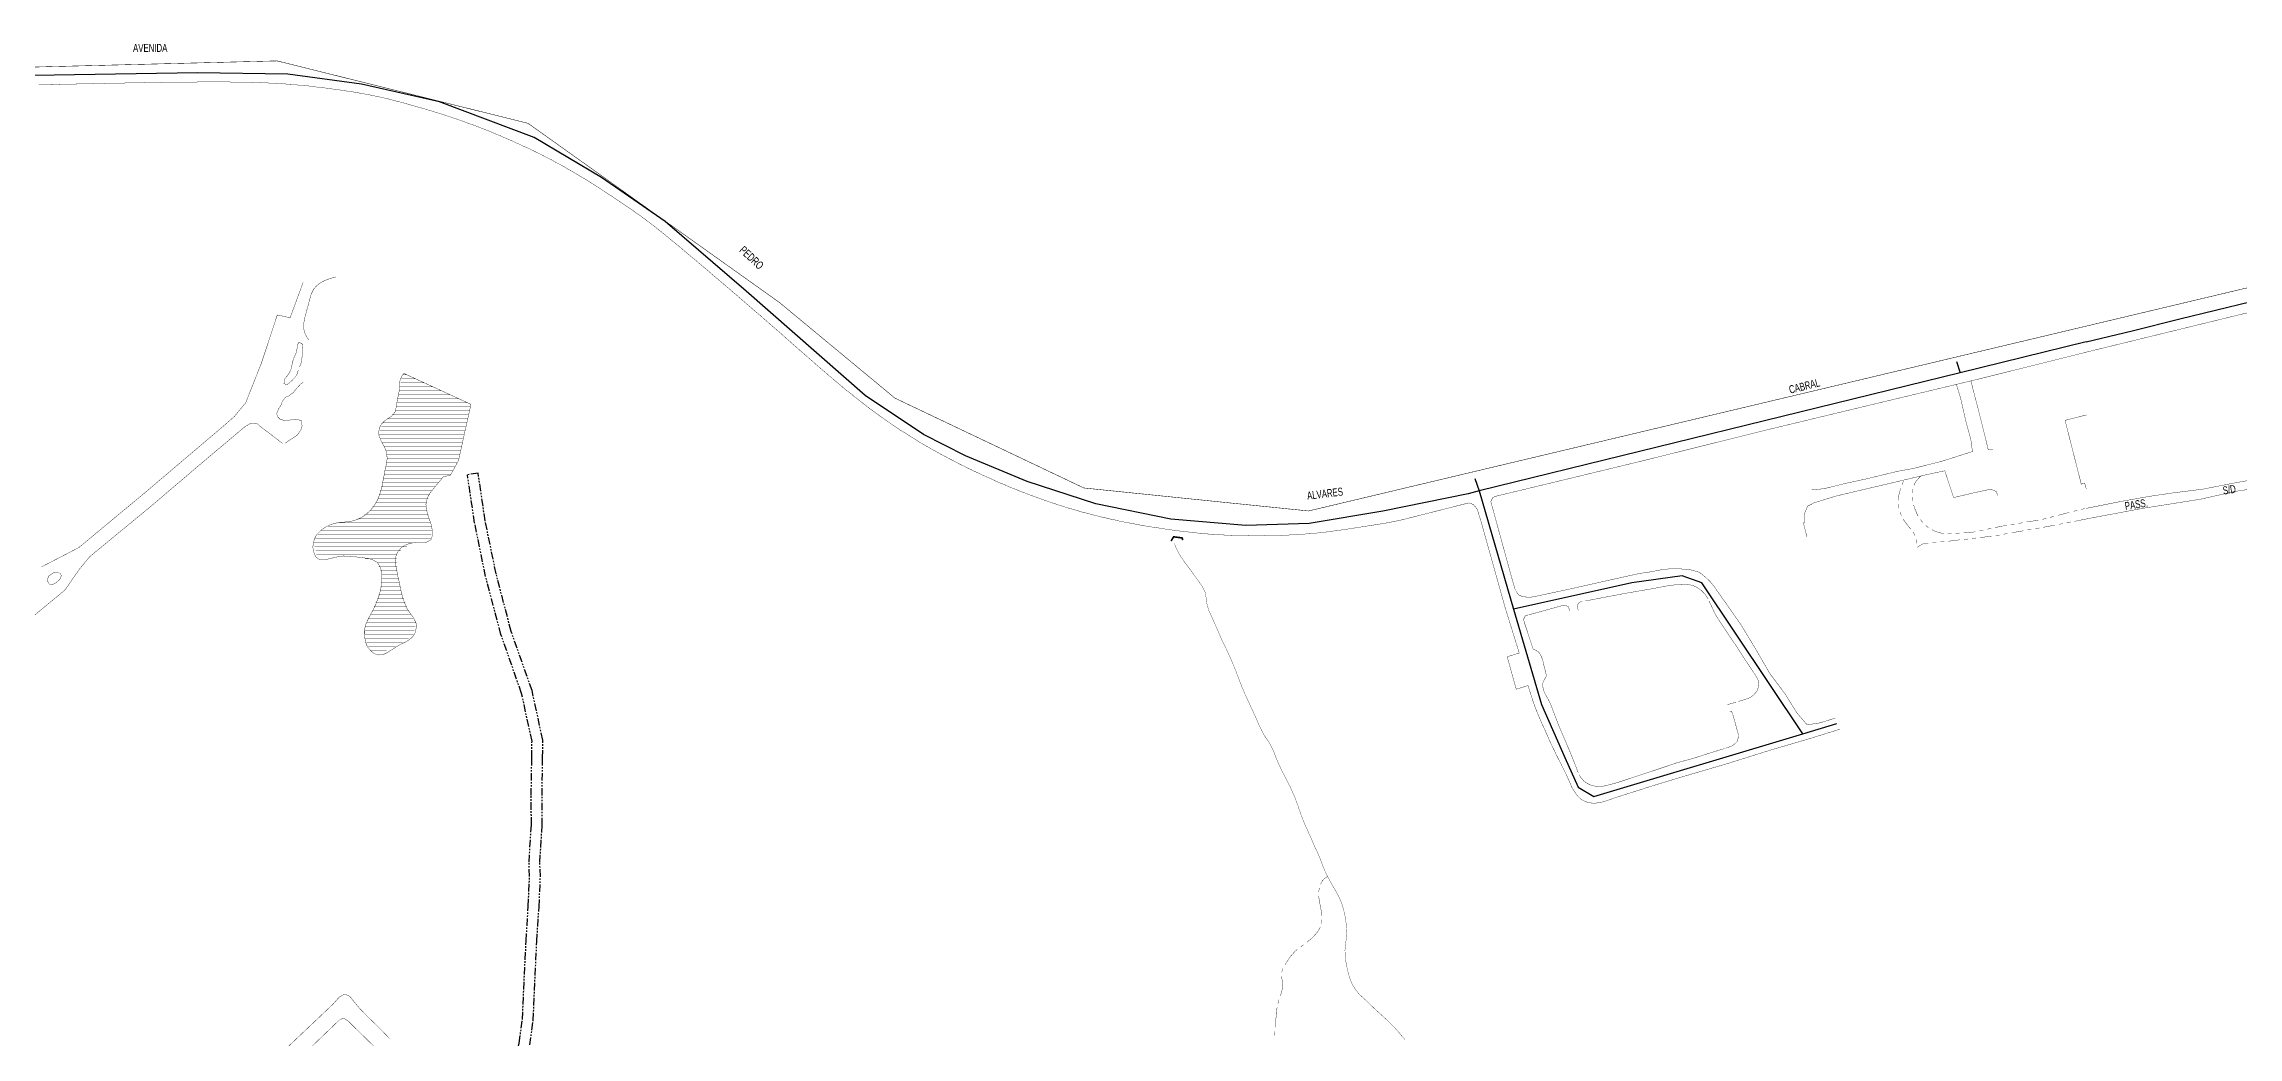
# Model space of a CAD drawing. Extents: x 203640 to 206998, y 4842129 to 4844379.
# Drawn here: x 204775 to 205872, y 4843883 to 4844379 of the extents above; entities that cross this region are included whole.
import ezdxf

# ---------------------------------------------------------------- set-up
doc = ezdxf.new("R2010")
doc.units = 0
doc.header["$LTSCALE"] = 1.5
doc.header["$MEASUREMENT"] = 0
doc.linetypes.add('PHANTOMX2', pattern=[5, 2.5, -0.5, 0.5, -0.5, 0.5, -0.5])
doc.linetypes.add('TRACO_25', pattern=[8, 3, -1, 1, -1, 1, -1])
for name, color, linetype in [('HD-CURSO-INTER', 170, 'CONTINUOUS'), ('HD-CURSO-PERENE', 170, 'CONTINUOUS'), ('HD-HACH-HIDROG', 160, 'CONTINUOUS'), ('HD-LAGOS-PERENE', 170, 'CONTINUOUS'), ('LM-LIM-SETOR-FISCAL', 7, 'CONTINUOUS'), ('SV-EIXO-RUA-PAV', 20, 'CONTINUOUS'), ('SV-PONTE-BUEIRO', 249, 'CONTINUOUS'), ('SV-RUA-NAO-PAV-S-GUIA-C-GUIA', 7, 'PHANTOMX2'), ('SV-RUA-PAVIM-S-GUIA-C-GUIA', 7, 'CONTINUOUS'), ('SV-TXT-RUA-N-PAV-S-GUIA-C-GUIA', 7, 'CONTINUOUS'), ('SV-TXT-RUA-PAV-S-GUIA-C-GUIA', 7, 'CONTINUOUS')]:
    doc.layers.add(name, color=color, linetype=linetype)
doc.styles.add('ARIAL', font='ARIAL.TTF')
doc.linetypes.add('Limite', pattern='A,20,-3,[130,ltypeshp.shx,S=6.35,R=0,X=0,Y=0],-3,20', length=46)

# ---------------------------------------------------------------- blocks, each defined once
blk = doc.blocks.new('*X4')
at = {"layer": 'HD-HACH-HIDROG', "const_width": 0.13}
for points in [[(204952.502401, 4844203.69225), (204978.390016, 4844203.692509)], [(204952.869631, 4844205.692287), (204974.06314, 4844205.692499)], [(204953.226808, 4844207.692323), (204969.736264, 4844207.692488)], [(204953.581169, 4844209.69236), (204965.409388, 4844209.692478)], [(204953.93553, 4844211.692396), (204961.082512, 4844211.692468)], [(204954.696774, 4844213.692437), (204956.755636, 4844213.692457)], [(204949.283743, 4844193.692053), (204987.620123, 4844193.692436)], [(204950.913039, 4844195.692102), (204988.066447, 4844195.692474)], [(204951.342872, 4844197.692139), (204988.512771, 4844197.692511)], [(204951.767941, 4844199.692177), (204987.043769, 4844199.692529)], [(204952.135171, 4844201.692213), (204982.716893, 4844201.692519)], [(204942.88032, 4844183.691824), (204985.395529, 4844183.692249)], [(204943.412562, 4844185.691862), (204985.834826, 4844185.692286)], [(204943.605461, 4844181.691798), (204984.964034, 4844181.692212)], [(204943.944803, 4844187.6919), (204986.28115, 4844187.692324)], [(204944.698777, 4844189.691941), (204986.727474, 4844189.692361)], [(204946.99126, 4844191.691997), (204987.173798, 4844191.692399)], [(204944.554078, 4844179.691774), (204984.532539, 4844179.692174)], [(204945.502694, 4844177.691751), (204984.101044, 4844177.692137)], [(204946.178046, 4844175.691725), (204983.669549, 4844175.6921)], [(204946.511384, 4844173.691695), (204983.238054, 4844173.692062)], [(204946.844722, 4844171.691665), (204982.806559, 4844171.692025)], [(204944.270131, 4844159.691442), (204972.564037, 4844159.691725)], [(204944.762246, 4844161.69148), (204974.213824, 4844161.691774)], [(204945.25436, 4844163.691517), (204978.700067, 4844163.691852)], [(204945.746475, 4844165.691555), (204979.790255, 4844165.691896)], [(204946.159842, 4844167.691592), (204980.880443, 4844167.69194)], [(204946.507675, 4844169.691629), (204981.97063, 4844169.691984)], [(204940.954771, 4844149.691243), (204966.856248, 4844149.691502)], [(204942.301673, 4844151.69129), (204967.487213, 4844151.691542)], [(204942.793787, 4844153.691328), (204968.118177, 4844153.691581)], [(204943.285902, 4844155.691366), (204969.264463, 4844155.691626)], [(204943.778016, 4844157.691404), (204970.91425, 4844157.691675)], [(204917.324233, 4844137.690809), (204969.103151, 4844137.691327)], [(204922.620378, 4844139.690895), (204968.55913, 4844139.691354)], [(204932.092082, 4844141.691023), (204968.015108, 4844141.691382)], [(204935.533058, 4844143.69109), (204967.471087, 4844143.69141)], [(204937.969536, 4844145.691148), (204966.927065, 4844145.691437)], [(204939.462153, 4844147.691196), (204966.383043, 4844147.691465)], [(204910.231373, 4844129.690606), (204960.04542, 4844129.691104)], [(204910.668655, 4844127.690578), (204956.764213, 4844127.691039)], [(204911.080523, 4844131.690648), (204968.832564, 4844131.691225)], [(204912.369285, 4844133.690694), (204969.06376, 4844133.691261)], [(204913.658047, 4844135.690739), (204969.294957, 4844135.691296)], [(204911.105937, 4844125.690549), (204953.756543, 4844125.690975)], [(204911.54322, 4844123.69052), (204951.758794, 4844123.690922)], [(204935.911084, 4844121.690731), (204951.815825, 4844121.69089)], [(204942.058227, 4844119.690759), (204951.872857, 4844119.690858)], [(204942.740729, 4844117.690733), (204951.929888, 4844117.690825)], [(204943.423231, 4844115.690707), (204951.986919, 4844115.690793)], [(204943.510056, 4844105.690543), (204953.836659, 4844105.690646)], [(204943.715667, 4844107.690578), (204953.411023, 4844107.690675)], [(204943.921278, 4844109.690613), (204952.985388, 4844109.690704)], [(204944.105732, 4844113.690681), (204952.134117, 4844113.690761)], [(204944.126889, 4844111.690648), (204952.559753, 4844111.690732)], [(204938.622984, 4844093.690296), (204958.803819, 4844093.690498)], [(204939.502782, 4844095.690338), (204957.597068, 4844095.690519)], [(204940.30427, 4844097.690379), (204956.760784, 4844097.690544)], [(204941.105757, 4844099.69042), (204956.019875, 4844099.690569)], [(204941.907244, 4844101.690461), (204955.278966, 4844101.690595)], [(204942.708731, 4844103.690502), (204954.538057, 4844103.69062)], [(204935.863896, 4844083.690104), (204960.174085, 4844083.690347)], [(204935.899294, 4844085.690137), (204960.553677, 4844085.690383)], [(204935.934693, 4844087.69017), (204960.93327, 4844087.69042)], [(204936.740246, 4844089.690211), (204961.217321, 4844089.690456)], [(204937.681615, 4844091.690254), (204960.01057, 4844091.690477)], [(204935.828497, 4844081.69007), (204957.647557, 4844081.690288)], [(204936.571342, 4844079.690045), (204954.600401, 4844079.690225)], [(204937.559989, 4844077.690022), (204951.163354, 4844077.690158)], [(204938.81357, 4844075.690001), (204946.586677, 4844075.690079)]]:
    blk.add_lwpolyline(points, dxfattribs=at)

msp = doc.modelspace()

# ---------------------------------------------------------------- linework, layer by layer
at = {"layer": 'HD-CURSO-INTER', "const_width": 0.18}
for points in [[(205415, 4843961.5), (205415.3, 4843961.8)], [(205415.3, 4843961.8), (205416.6, 4843962.7)], [(205416.6, 4843962.7), (205416.7, 4843962.8)], [(205416.7, 4843962.8), (205416.9, 4843963)], [(205412.5, 4843955.4), (205412.8, 4843957.1)], [(205412.5, 4843955.1), (205412.5, 4843955.4)], [(205412.6, 4843952.4), (205412.5, 4843953.1)], [(205412.6, 4843952.1), (205412.6, 4843952.4)], [(205412.8, 4843950.8), (205412.6, 4843952.1)], [(205412.9, 4843950.1), (205412.8, 4843950.8)], [(205413.4, 4843959), (205413.9, 4843959.8)], [(205413.9, 4843959.8), (205414.3, 4843960.7)], [(205414.3, 4843960.7), (205415, 4843961.5)], [(205413.1, 4843949.4), (205412.9, 4843950.1)], [(205413.1, 4843949.1), (205413.1, 4843949.4)], [(205413.6, 4843946.4), (205413.1, 4843949.1)], [(205413.7, 4843946.2), (205413.6, 4843946.4)], [(205414, 4843944.5), (205413.7, 4843946.2)], [(205413.8, 4843939.3), (205414.1, 4843941.2)], [(205414, 4843944.2), (205414, 4843944.5)], [(205414.1, 4843943.2), (205414, 4843944.2)], [(205403.9, 4843928), (205405, 4843928.8)], [(205406.6, 4843930), (205408.9, 4843931.9)], [(205406.6, 4843930), (205406.6, 4843930)], [(205408.9, 4843931.9), (205409.6, 4843932.6)], [(205408.9, 4843931.9), (205408.9, 4843931.9)], [(205409.6, 4843932.6), (205410, 4843933)], [(205410, 4843933), (205411, 4843934.1)], [(205411, 4843934.1), (205411.1, 4843934.3)], [(205411.1, 4843934.3), (205411.6, 4843934.8)], [(205411.6, 4843934.8), (205412.1, 4843935.5)], [(205412.1, 4843935.5), (205412.7, 4843936.5)], [(205412.7, 4843936.5), (205412.9, 4843936.7)], [(205412.9, 4843936.7), (205413.2, 4843937.4)], [(205395.6, 4843918.7), (205396.1, 4843919.5)], [(205395.6, 4843918.6), (205395.6, 4843918.7)], [(205396.1, 4843919.5), (205396.5, 4843920)], [(205396.5, 4843920), (205397.2, 4843921.1)], [(205397.2, 4843921.1), (205397.6, 4843921.7)], [(205397.6, 4843921.7), (205398.4, 4843922.8)], [(205398.4, 4843922.9), (205400.3, 4843925.1)], [(205398.4, 4843922.8), (205398.4, 4843922.9)], [(205400.3, 4843925.2), (205401, 4843925.8)], [(205400.3, 4843925.1), (205400.3, 4843925.2)], [(205401, 4843925.8), (205401.5, 4843926.2)], [(205401.5, 4843926.2), (205401.8, 4843926.4)], [(205403.4, 4843927.6), (205403.9, 4843928)], [(205393.9, 4843912.7), (205393.9, 4843913)], [(205394, 4843912), (205393.9, 4843912.7)], [(205394, 4843915), (205394.6, 4843916.9)], [(205394.2, 4843911.2), (205394, 4843912)], [(205394, 4843905.2), (205394.5, 4843908)], [(205394.2, 4843911), (205394.2, 4843911.2)], [(205394.4, 4843909.7), (205394.2, 4843911)], [(205394.4, 4843909), (205394.4, 4843909.7)], [(205394.5, 4843908.1), (205394.4, 4843909)], [(205394.5, 4843908), (205394.5, 4843908.1)], [(205391.3, 4843894.7), (205391.5, 4843896.4)], [(205391.6, 4843896.8), (205391.7, 4843897.4)], [(205391.5, 4843896.4), (205391.6, 4843896.8)], [(205392.1, 4843899.4), (205392.2, 4843899.8)], [(205392.2, 4843899.8), (205392.4, 4843900.3)], [(205392.4, 4843900.3), (205392.6, 4843901.2)], [(205392.6, 4843901.2), (205392.6, 4843901.3)], [(205393.3, 4843903.2), (205393.5, 4843903.7)], [(205393.5, 4843903.7), (205393.9, 4843905.1)], [(205393.9, 4843905.1), (205394, 4843905.2)], [(205390.4, 4843884.5), (205390.6, 4843885.4)], [(205390.6, 4843885.4), (205390.6, 4843885.5)], [(205390.9, 4843887.5), (205391, 4843888.4)], [(205391, 4843889.5), (205391.1, 4843890.2)], [(205391, 4843888.4), (205391, 4843889.5)], [(205391.1, 4843891.7), (205391.3, 4843894.4)], [(205391.1, 4843891.4), (205391.1, 4843891.7)], [(205391.1, 4843890.2), (205391.1, 4843891.4)], [(205391.3, 4843894.4), (205391.3, 4843894.7)], [(205390.2, 4843883.5), (205390.4, 4843884.5)]]:
    msp.add_lwpolyline(points, dxfattribs=at)
at = {"layer": 'HD-CURSO-PERENE', "const_width": 0.15}
msp.add_lwpolyline([(205455.5, 4843881.5), (205453.5, 4843883.7), (205452.6, 4843884.9), (205451.6, 4843886), (205450.6, 4843887.1), (205448.5, 4843889.3), (205447.4, 4843890.3), (205446.3, 4843891.4), (205445, 4843892.6), (205443.9, 4843893.6), (205442.8, 4843894.6), (205440.6, 4843896.6), (205438.4, 4843898.7), (205436.3, 4843900.8), (205434.6, 4843902.3), (205433.5, 4843903.3), (205432.4, 4843904.4), (205431, 4843906.2), (205429.4, 4843908.7), (205428.8, 4843910.1), (205428.2, 4843911.5), (205427.7, 4843913.1), (205426.9, 4843916), (205426.6, 4843917.5), (205426.1, 4843920.1), (205425.9, 4843921.6), (205425.7, 4843923.1), (205425.6, 4843926), (205425.9, 4843929), (205426.1, 4843930.5), (205426.3, 4843932), (205426.5, 4843934.8), (205426.5, 4843936.3), (205426.4, 4843937.8), (205426.2, 4843939.3), (205425.9, 4843941.5), (205425.7, 4843942.9), (205425, 4843945.9), (205424.5, 4843947.7), (205424.1, 4843949.1), (205423.5, 4843950.5), (205422.9, 4843952.1), (205421.5, 4843954.7), (205420.8, 4843956), (205420, 4843957.3), (205418.6, 4843959.8), (205417.1, 4843962.5), (205416.2, 4843964.3), (205415.3, 4843966.3), (205414.2, 4843969.1), (205413.7, 4843970.5), (205412.7, 4843972.9), (205412.1, 4843974.3), (205411.5, 4843975.7), (205410.8, 4843977), (205410, 4843979), (205408.8, 4843981.7), (205408.2, 4843983.1), (205407.4, 4843984.8), (205406.8, 4843986.2), (205406.2, 4843987.5), (205405.1, 4843990), (205404, 4843992.8), (205403.5, 4843994.2), (205403, 4843995.6), (205402.3, 4843997.6), (205401.8, 4843999), (205400.8, 4844001.8), (205400.2, 4844003.3), (205399.6, 4844004.6), (205399, 4844006), (205398.4, 4844007.4), (205397.7, 4844008.7), (205396.5, 4844011.1), (205395.8, 4844012.4), (205395.1, 4844013.8), (205394.4, 4844015.1), (205393.1, 4844017.8), (205391.9, 4844020.5), (205391.3, 4844021.9), (205390.7, 4844023.4), (205390.2, 4844024.8), (205389.6, 4844026.2), (205388.3, 4844028.8), (205386.7, 4844031.4), (205385.8, 4844032.6), (205385, 4844033.9), (205383.9, 4844036), (205382.6, 4844038.7), (205382, 4844040.1), (205381.1, 4844042.2), (205380.5, 4844043.6), (205379.2, 4844046.3), (205378, 4844048.9), (205376.8, 4844051.6), (205376.1, 4844053), (205375.3, 4844054.9), (205374.7, 4844056.3), (205374.1, 4844057.6), (205373.6, 4844059), (205372.6, 4844061.5), (205371.5, 4844064.4), (205371, 4844065.8), (205370, 4844068.2), (205369.5, 4844069.5), (205368.9, 4844070.9), (205368.3, 4844072.3), (205367.1, 4844074.8), (205365.8, 4844077.6), (205365.2, 4844078.9), (205364.5, 4844080.3), (205363.8, 4844081.7), (205363.2, 4844083.1), (205362.6, 4844084.5), (205361.6, 4844086.8), (205360.4, 4844089.6), (205359.2, 4844092.3), (205358.3, 4844094.2), (205357.7, 4844095.5), (205356.8, 4844098.4), (205356.5, 4844099.9), (205356.3, 4844101.4), (205356.1, 4844102.9), (205355.7, 4844105), (205354.4, 4844107.7), (205353.5, 4844108.9), (205352.7, 4844110.2), (205351.5, 4844111.8), (205350.6, 4844113), (205348.9, 4844115.4), (205347.7, 4844117), (205345.9, 4844119.4), (205345.1, 4844120.6), (205343.8, 4844122.4), (205343, 4844123.7), (205342.3, 4844125), (205341.4, 4844126.7), (205340.3, 4844129.5)], dxfattribs=at)
at = {"layer": 'HD-LAGOS-PERENE', "const_width": 0.18}
for points in [[(204954.1, 4844212.8), (204955.2, 4844214.4)], [(204955.2, 4844214.4), (204988.8, 4844198.9)], [(204968.4, 4844154.7), (204967.6, 4844153.4), (204967, 4844152), (204966.5, 4844150.5), (204966.3, 4844149), (204966.5, 4844146.5), (204967.2, 4844143.7), (204968.2, 4844140.9), (204968.7, 4844139.5), (204969.1, 4844138), (204969.6, 4844134.9), (204969.5, 4844133.3), (204968.8, 4844131.2), (204966.6, 4844130), (204965.1, 4844129.8), (204963.4, 4844129.8), (204961.7, 4844129.8), (204959.9, 4844129.7), (204958, 4844129.3), (204956.4, 4844128.7), (204955, 4844128), (204953.8, 4844127.1), (204952, 4844124.8), (204951.3, 4844123), (204951.1, 4844120.1), (204951.2, 4844118.5), (204951.5, 4844117), (204951.8, 4844115.4), (204952.3, 4844112.7), (204952.7, 4844111.2), (204953.3, 4844108.3), (204953.9, 4844105.4), (204954.6, 4844102.5), (204955.1, 4844101.1), (204955.6, 4844099.7), (204956.2, 4844098.3), (204956.8, 4844096.9), (204958.2, 4844094.8), (204959.1, 4844093.6), (204960, 4844092.4), (204961.3, 4844089.7), (204961.5, 4844088.1), (204961.3, 4844086.5), (204961, 4844085), (204960.3, 4844083.6), (204959.2, 4844082.2), (204956.8, 4844080.5), (204955.5, 4844079.8), (204954, 4844079.1), (204952.6, 4844078.4), (204950.9, 4844077.3), (204949.5, 4844076.4), (204948.1, 4844075.5), (204946.8, 4844074.7), (204945.4, 4844074), (204942.7, 4844073.6), (204940.6, 4844074.2), (204939.4, 4844075.1), (204937.5, 4844077.1), (204936.7, 4844078.4), (204936.2, 4844079.9), (204935.6, 4844082.7), (204935.5, 4844084.2), (204935.5, 4844085.7), (204935.8, 4844087.2), (204936.4, 4844089.4), (204937.7, 4844092.1), (204938.4, 4844093.4), (204939.1, 4844094.8), (204939.9, 4844096.2), (204940.5, 4844097.5), (204941.2, 4844098.9), (204941.7, 4844100.3), (204942.3, 4844101.7), (204943.2, 4844104.5), (204943.8, 4844107.1), (204944.2, 4844110.1), (204944.3, 4844111.6), (204944.3, 4844113.1), (204944.1, 4844114.8), (204943.8, 4844116.4), (204943.3, 4844117.8), (204942, 4844119.9), (204939.5, 4844121.3), (204938, 4844121.7), (204936.5, 4844122), (204934.9, 4844122.2), (204932.4, 4844122.5), (204930.9, 4844122.7), (204928, 4844123), (204925.1, 4844123.1), (204923.5, 4844123), (204920.9, 4844122.4), (204919.2, 4844122), (204917.5, 4844121.6), (204916, 4844121.3), (204913.1, 4844121.3), (204911.1, 4844122.8), (204910, 4844125.7), (204909.8, 4844127.3), (204909.9, 4844129), (204910.6, 4844131.7), (204911.3, 4844133.1), (204912.2, 4844134.3), (204913.8, 4844135.9), (204915, 4844136.8), (204916.2, 4844137.6), (204917.6, 4844138.3), (204919, 4844138.9), (204920.4, 4844139.3), (204922.1, 4844139.7), (204923.6, 4844139.9), (204925.1, 4844140), (204926.6, 4844140.2), (204929.6, 4844140.6), (204932.2, 4844141.4), (204933.6, 4844142.1), (204934.9, 4844142.9), (204936.1, 4844143.7), (204938.3, 4844145.7), (204939.3, 4844146.8), (204940.2, 4844148), (204941.1, 4844149.3), (204942.2, 4844151.4), (204943.3, 4844154.2), (204944.1, 4844157), (204944.5, 4844158.5), (204944.7, 4844160), (204945, 4844161.5), (204945.3, 4844163), (204945.5, 4844164.5), (204945.8, 4844166), (204946.3, 4844168.1), (204946.6, 4844169.5), (204946.9, 4844171.7), (204946.8, 4844173.2), (204946.6, 4844174.7), (204946.2, 4844176.1), (204945.4, 4844177.9), (204944.6, 4844179.3), (204943.9, 4844180.6), (204942.8, 4844183.4), (204942.7, 4844184.9), (204942.9, 4844186.4), (204943.4, 4844187.9), (204944.2, 4844189.2), (204945.5, 4844190.5), (204946.8, 4844191.5), (204948.1, 4844192.3), (204949.3, 4844193.2), (204950.8, 4844195), (204951.5, 4844197.8), (204951.7, 4844199.4), (204952, 4844201), (204952.6, 4844204), (204953, 4844206.1), (204953, 4844207.7), (204953.1, 4844209.2), (204953.3, 4844210.7), (204954.1, 4844212.8)], [(204988.8, 4844198.9), (204985.6, 4844184.6)], [(204985.6, 4844184.6), (204982.6, 4844170.9)], [(204982.6, 4844170.9), (204978.6, 4844163.6)], [(204974.9, 4844162.6), (204968.4, 4844154.7)], [(204978.6, 4844163.6), (204974.9, 4844162.6)]]:
    msp.add_lwpolyline(points, dxfattribs=at)
at = {"layer": 'LM-LIM-SETOR-FISCAL', "linetype": 'Limite', "ltscale": 0.1}
msp.add_lwpolyline([(203881.1, 4844345, 0.25, 0.25, 0), (204891.9, 4844370.6, 0.25, 0.25, 0), (205017.3, 4844339.4, 0.25, 0.25, 0), (205143, 4844249.8, 0.25, 0.25, 0), (205200.7, 4844202, 0.25, 0.25, 0), (205295.1, 4844157.1, 0.25, 0.25, 0), (205407.4, 4844145.6, 0.25, 0.25, 0), (206102.2, 4844310.8, 0.25, 0.25, 0)], format="xyseb", dxfattribs=at)
at = {"layer": 'SV-EIXO-RUA-PAV'}
for points in [[(205796.1, 4844230.2), (205733.1, 4844214.6), (205492.6, 4844155.6), (205487.2, 4844154.2), (205444.6, 4844145.5), (205407.7, 4844139.4), (205376, 4844138.4), (205338.5, 4844141.5), (205301.1, 4844149.1), (205266.8, 4844160.4), (205236, 4844173.2), (205215, 4844183.9), (205185.8, 4844203.4), (205126.4, 4844255.5), (205085.9, 4844290.3), (205054.1, 4844312.3), (205020.3, 4844332.3), (204973.1, 4844350.2), (204934.1, 4844358.9), (204897.2, 4844364), (204852.2, 4844364.6), (204636.9, 4844361.1)], [(205796.1, 4844230.2), (205819.1, 4844235.7), (205842.9, 4844241.6), (205878.5, 4844250.4), (205918.4, 4844259.4), (205932, 4844262.7), (205941.5, 4844264.7), (205947.5, 4844266.2), (205988.9, 4844276.4), (206025.2, 4844286.4), (206054.4, 4844293.1), (206075.6, 4844298.4), (206108.6, 4844306)], [(205731.3, 4844220.3), (205733.1, 4844214.6)], [(205490.5, 4844161.9), (205492.6, 4844155.6), (205509.8, 4844096.5), (205523.9, 4844048.8), (205535.5, 4844022.3), (205542.1, 4844007.5), (205550, 4844002.8), (205654.5, 4844034.2), (205671.4, 4844039.3)], [(205654.5, 4844034.2), (205604, 4844109.6), (205594.2, 4844113.2), (205568.9, 4844109.6), (205509.8, 4844096.5)]]:
    msp.add_lwpolyline(points, dxfattribs=at)
at = {"layer": 'SV-PONTE-BUEIRO', "const_width": 0.8}
msp.add_lwpolyline([(205344.5, 4844131), (205344.3, 4844132.1), (205340, 4844132.7), (205338.7, 4844130.6)], dxfattribs=at)
at = {"layer": 'SV-RUA-NAO-PAV-S-GUIA-C-GUIA', "linetype": 'TRACO_25', "const_width": 0.18, "flags": 128}
for points in [[(205891.9, 4844182), (205895.5, 4844172.8), (205901.8, 4844165.9), (205912, 4844165.8), (205919.1, 4844167.2), (205919.6, 4844163.6), (205905.1, 4844161.4), (205887, 4844157.8), (205870.5, 4844155.4), (205853.3, 4844151.5), (205824.3, 4844146.9), (205801.3, 4844142.6), (205796.1, 4844141.6)], [(205796.1, 4844146.9), (205813.1, 4844150.3), (205827.6, 4844152.9), (205839.2, 4844154.6), (205854.3, 4844156.5), (205870.2, 4844159.6), (205882.9, 4844161.9), (205891.2, 4844171.1), (205888.6, 4844181), (205891.9, 4844182)]]:
    msp.add_lwpolyline(points, dxfattribs=at)
at = {"layer": 'SV-RUA-NAO-PAV-S-GUIA-C-GUIA'}
for points in [[(205001, 4843830), (205004.2, 4843836.6), (205008.9, 4843848), (205012.2, 4843856.7), (205015.7, 4843867), (205018.2, 4843878.7), (205019.9, 4843890.9), (205020.9, 4843913.5), (205021.7, 4843930.4), (205022.8, 4843947.7), (205023.5, 4843962.8), (205023.2, 4843969.9), (205024.4, 4843988.5), (205024.3, 4844003.3), (205024.6, 4844022.2), (205024.7, 4844031.1), (205019.3, 4844055.8), (205008.9, 4844085.4), (205001.4, 4844114.1), (204995.9, 4844140.6), (204992.4, 4844164.5), (204987, 4844163.7)], [(204996.3, 4843834.4), (204999.2, 4843838.7), (205003.9, 4843850), (205007.1, 4843858.6), (205010.5, 4843868.5), (205012.9, 4843879.6), (205014.5, 4843891.4), (205015.5, 4843913.8), (205016.4, 4843930.7), (205017.4, 4843947.9), (205018.1, 4843962.8), (205017.8, 4843970), (205019, 4843988.7), (205018.9, 4844003.3), (205019.2, 4844022.2), (205019.3, 4844030.5), (205014.1, 4844054.4), (205003.8, 4844083.8), (204996.1, 4844112.9), (204990.6, 4844139.7), (204987, 4844163.7)]]:
    msp.add_lwpolyline(points, dxfattribs=at)
at = {"layer": 'SV-RUA-NAO-PAV-S-GUIA-C-GUIA', "const_width": 0.18}
for points in [[(205704, 4844158.7), (205704.8, 4844160.6)], [(205710.5, 4844159.6), (205710, 4844158.4)], [(205710.9, 4844160.2), (205710.5, 4844159.6)], [(205711.3, 4844160.9), (205710.9, 4844160.2)], [(205711.5, 4844161), (205711.3, 4844160.9)], [(205712.3, 4844162), (205711.5, 4844161)], [(205712.8, 4844162.5), (205712.3, 4844162)], [(205713.6, 4844163.1), (205712.8, 4844162.5)], [(205702.2, 4844151), (205702.3, 4844152)], [(205702.5, 4844147), (205702.2, 4844149)], [(205702.3, 4844152.4), (205702.4, 4844153)], [(205702.3, 4844152), (205702.3, 4844152.4)], [(205702.4, 4844153), (205702.5, 4844153.9)], [(205702.5, 4844153.9), (205702.8, 4844154.9)], [(205702.8, 4844154.9), (205702.9, 4844155.4)], [(205702.9, 4844155.4), (205703.3, 4844156.9)], [(205709.1, 4844152.6), (205709.1, 4844152.3)], [(205709.1, 4844152.3), (205709.2, 4844151.6)], [(205709.4, 4844156.5), (205709.2, 4844155.5)], [(205709.2, 4844155.5), (205709.2, 4844155.3)], [(205709.2, 4844155.3), (205709.1, 4844154.6)], [(205709.2, 4844151.6), (205709.3, 4844150.8)], [(205709.3, 4844150.8), (205709.4, 4844150.6)], [(205709.8, 4844148.6), (205710.1, 4844147.8)], [(205703.5, 4844143.7), (205703, 4844145.1)], [(205703.7, 4844143.2), (205703.5, 4844143.7)], [(205704.9, 4844141), (205704.7, 4844141.5)], [(205705.2, 4844140.6), (205704.9, 4844141)], [(205705.8, 4844139.8), (205705.2, 4844140.6)], [(205706.4, 4844139), (205705.8, 4844139.8)], [(205707.2, 4844138), (205706.4, 4844139)], [(205707.6, 4844137.4), (205707.2, 4844138)], [(205708.2, 4844136.8), (205707.6, 4844137.4)], [(205710.1, 4844147.8), (205710.4, 4844146.7)], [(205710.4, 4844146.7), (205710.6, 4844146.3)], [(205710.6, 4844146.3), (205711.2, 4844144.9)], [(205711.2, 4844144.9), (205711.3, 4844144.6)], [(205711.3, 4844144.6), (205711.6, 4844144)], [(205711.6, 4844144), (205712, 4844143.2)], [(205712, 4844143.2), (205712.1, 4844143.1)], [(205713.2, 4844141.4), (205713.7, 4844140.7)], [(205713.7, 4844140.7), (205714.4, 4844139.8)], [(205715.8, 4844138.4), (205716.6, 4844137.8)], [(205716.6, 4844137.8), (205716.7, 4844137.6)], [(205716.7, 4844137.6), (205717.4, 4844137.2)], [(205750.5, 4844137.3), (205754.4, 4844138.1)], [(205754.5, 4844138.1), (205756.4, 4844138.4)], [(205754.4, 4844138.1), (205754.5, 4844138.1)], [(205758.4, 4844138.8), (205760.4, 4844139.1)], [(205762.3, 4844139.4), (205764.3, 4844139.7)], [(205766.3, 4844140.1), (205772.2, 4844141)], [(205772.6, 4844137.1), (205770.6, 4844136.8)], [(205774.2, 4844141.4), (205776.1, 4844141.9)], [(205777.4, 4844138), (205774.5, 4844137.4)], [(205777.5, 4844138), (205777.4, 4844138)], [(205780.4, 4844138.5), (205777.5, 4844138)], [(205778, 4844142.4), (205780, 4844142.9)], [(205781.9, 4844143.4), (205787.7, 4844144.9)], [(205784.4, 4844139.3), (205782.4, 4844138.9)], [(205788.3, 4844140.1), (205786.3, 4844139.7)], [(205789.7, 4844145.4), (205791.6, 4844145.9)], [(205796.1, 4844141.6), (205790.2, 4844140.4)], [(205793.6, 4844146.4), (205795.5, 4844146.8)], [(205708.3, 4844136.7), (205708.2, 4844136.8)], [(205710, 4844134.3), (205709.5, 4844135.1)], [(205710, 4844134.2), (205710, 4844134.3)], [(205710.4, 4844133.3), (205710, 4844134.2)], [(205711.3, 4844129.4), (205711, 4844131.4)], [(205712.5, 4844128), (205711.6, 4844127.4)], [(205711.6, 4844127.4), (205711.6, 4844127.5)], [(205714.5, 4844129.2), (205712.5, 4844128)], [(205715.1, 4844129.3), (205714.5, 4844129.2)], [(205717.1, 4844129.5), (205715.1, 4844129.3)], [(205719.1, 4844136.2), (205719.3, 4844136)], [(205721.1, 4844129.9), (205719.1, 4844129.7)], [(205719.3, 4844136), (205720, 4844135.7)], [(205720, 4844135.7), (205720.7, 4844135.4)], [(205720.7, 4844135.4), (205721.9, 4844135)], [(205721.9, 4844135), (205722.2, 4844134.9)], [(205722.2, 4844134.9), (205722.8, 4844134.8)], [(205722.8, 4844134.8), (205723.7, 4844134.5)], [(205725.1, 4844130.3), (205723.1, 4844130.1)], [(205723.7, 4844134.5), (205724.8, 4844134.4)], [(205726.8, 4844134.2), (205727.8, 4844134.2)], [(205728.3, 4844130.6), (205727.1, 4844130.5)], [(205727.8, 4844134.2), (205728.2, 4844134.2)], [(205728.2, 4844134.2), (205728.4, 4844134.2)], [(205729.1, 4844130.7), (205728.3, 4844130.6)], [(205728.4, 4844134.2), (205728.8, 4844134.3)], [(205733, 4844131.2), (205729.1, 4844130.7)], [(205730.8, 4844134.4), (205732.8, 4844134.5)], [(205734.8, 4844134.7), (205738.8, 4844135)], [(205737, 4844131.6), (205735, 4844131.4)], [(205738.8, 4844135), (205739.4, 4844135)], [(205741, 4844132.1), (205739, 4844131.9)], [(205739.4, 4844135), (205740.7, 4844135.3)], [(205742.7, 4844135.7), (205744.7, 4844136.1)], [(205748.9, 4844133), (205743, 4844132.3)], [(205746.6, 4844136.5), (205748.6, 4844136.9)], [(205752.9, 4844133.6), (205750.9, 4844133.3)], [(205756.8, 4844134.3), (205754.8, 4844134)], [(205764.7, 4844135.7), (205758.8, 4844134.7)], [(205768.6, 4844136.4), (205766.7, 4844136.1)]]:
    msp.add_lwpolyline(points, dxfattribs=at)
at = {"layer": 'SV-RUA-PAVIM-S-GUIA-C-GUIA', "const_width": 0.18}
for points in [[(205455.8, 4844141.6), (205452.9, 4844140.9), (205449.9, 4844140.3), (205447, 4844139.7), (205445.5, 4844139.5), (205444, 4844139.2), (205442.6, 4844139), (205441.1, 4844138.8), (205439.6, 4844138.5), (205438.1, 4844138.3), (205435.6, 4844137.9), (205434.2, 4844137.7), (205432.7, 4844137.4), (205431.2, 4844137.2), (205429.7, 4844137), (205428.2, 4844136.8), (205426.7, 4844136.5), (205425.3, 4844136.3), (205423.8, 4844136.1), (205422.3, 4844135.9), (205420.8, 4844135.7), (205417.8, 4844135.3), (205414.8, 4844134.9), (205411.9, 4844134.6), (205408.9, 4844134.3), (205406.9, 4844134.2), (205403.9, 4844133.9), (205400.9, 4844133.7), (205399.4, 4844133.7), (205397.9, 4844133.6), (205396.4, 4844133.5), (205394.9, 4844133.5), (205393.4, 4844133.4), (205391.9, 4844133.4), (205390.4, 4844133.3), (205388.9, 4844133.3), (205387.4, 4844133.3), (205385.9, 4844133.3), (205384.3, 4844133.2), (205382.8, 4844133.2), (205381.3, 4844133.2), (205379.8, 4844133.2), (205378.3, 4844133.2), (205376.8, 4844133.3), (205375.3, 4844133.3), (205373.8, 4844133.3), (205372.3, 4844133.3), (205370.8, 4844133.4), (205369.3, 4844133.4), (205367.8, 4844133.5), (205364.8, 4844133.6), (205361.8, 4844133.8), (205360, 4844133.9), (205357, 4844134.1), (205354, 4844134.4), (205352.5, 4844134.5), (205351, 4844134.7), (205349.5, 4844134.9), (205348.1, 4844135), (205346.6, 4844135.2), (205345.1, 4844135.4), (205343.6, 4844135.5), (205342.1, 4844135.7), (205340.6, 4844135.9), (205339.1, 4844136.1), (205336.3, 4844136.5), (205334.8, 4844136.7), (205333.3, 4844137), (205331.8, 4844137.2), (205330.4, 4844137.4), (205328.9, 4844137.6), (205327.4, 4844137.9), (205325.9, 4844138.1), (205324.4, 4844138.4), (205323, 4844138.6), (205321.5, 4844138.9), (205320, 4844139.2), (205318.5, 4844139.5), (205317.1, 4844139.7), (205315.6, 4844140), (205314.1, 4844140.3), (205312.6, 4844140.6), (205311.2, 4844141), (205309.7, 4844141.3), (205308.2, 4844141.6), (205305.4, 4844142.3), (205303.9, 4844142.6), (205302.4, 4844143), (205301, 4844143.3), (205299.5, 4844143.7), (205298.1, 4844144.1), (205296.6, 4844144.5), (205295.2, 4844144.8), (205293.7, 4844145.2), (205292.3, 4844145.7), (205290.8, 4844146.1), (205289.4, 4844146.5), (205288, 4844146.9), (205286.5, 4844147.3), (205285.1, 4844147.8), (205283.7, 4844148.2), (205282.2, 4844148.7), (205280.8, 4844149.2), (205279.4, 4844149.6), (205278, 4844150.1), (205276.5, 4844150.6), (205275.1, 4844151.1), (205273.2, 4844151.8), (205271.8, 4844152.3), (205270.4, 4844152.8), (205269, 4844153.3), (205267.6, 4844153.8), (205266.2, 4844154.4), (205264.8, 4844154.9), (205263.4, 4844155.4), (205262, 4844156), (205260.6, 4844156.6), (205259.2, 4844157.1), (205257.8, 4844157.7), (205256.4, 4844158.3), (205255.1, 4844158.9), (205253.7, 4844159.4), (205252.3, 4844160), (205250.9, 4844160.6), (205249.6, 4844161.3), (205248.2, 4844161.9), (205246.8, 4844162.5), (205244.1, 4844163.7), (205242.8, 4844164.4), (205241.4, 4844165), (205240, 4844165.6), (205238.7, 4844166.3), (205237.3, 4844166.9), (205236, 4844167.6), (205234.6, 4844168.3), (205233.3, 4844168.9), (205232, 4844169.6), (205230.6, 4844170.3), (205229.3, 4844171), (205227.9, 4844171.7), (205226.6, 4844172.4), (205225.3, 4844173.1), (205224, 4844173.8), (205222.7, 4844174.5), (205221.3, 4844175.3), (205220, 4844176), (205218.7, 4844176.7), (205217.4, 4844177.5), (205216.1, 4844178.2), (205214.8, 4844179), (205213.5, 4844179.7), (205212.2, 4844180.5), (205211, 4844181.3), (205209.7, 4844182.1), (205208.4, 4844182.9), (205207.1, 4844183.7), (205205.9, 4844184.5), (205204.6, 4844185.3), (205203.3, 4844186.1), (205202.1, 4844186.9), (205200.8, 4844187.8), (205199.5, 4844188.6), (205198.3, 4844189.5), (205197.1, 4844190.3), (205195.8, 4844191.2), (205194.6, 4844192.1), (205193.4, 4844192.9), (205192.2, 4844193.8), (205191, 4844194.7), (205189.7, 4844195.6), (205188.5, 4844196.5), (205187.3, 4844197.4), (205186.2, 4844198.3), (205185, 4844199.2), (205183.8, 4844200.1), (205182.6, 4844201.1), (205181.4, 4844202), (205180.2, 4844202.9), (205179.1, 4844203.9), (205177.9, 4844204.8), (205176.7, 4844205.7), (205175, 4844207.1), (205173.9, 4844208.1), (205172.7, 4844209.1), (205171.6, 4844210), (205170.4, 4844211), (205169.3, 4844212), (205168.1, 4844212.9), (205165.9, 4844214.9), (205163.6, 4844216.8), (205162.5, 4844217.8), (205161.3, 4844218.8), (205160.2, 4844219.8), (205159.1, 4844220.8), (205157.9, 4844221.8), (205156.8, 4844222.8), (205155.7, 4844223.7), (205154.6, 4844224.7), (205153.4, 4844225.7), (205152.3, 4844226.7), (205151.2, 4844227.7), (205149.1, 4844229.5), (205148, 4844230.5), (205146.8, 4844231.5), (205145.7, 4844232.5), (205144.6, 4844233.5), (205143.5, 4844234.5), (205142.3, 4844235.5), (205141.2, 4844236.5), (205140.1, 4844237.4), (205138.9, 4844238.4), (205137.8, 4844239.4), (205136.7, 4844240.4), (205135.5, 4844241.4), (205134.4, 4844242.4), (205133.3, 4844243.4), (205131, 4844245.3), (205128.7, 4844247.3), (205126.5, 4844249.2), (205124.2, 4844251.2), (205121.9, 4844253.2), (205119.9, 4844254.9), (205117.6, 4844256.9), (205115.3, 4844258.8), (205113, 4844260.8), (205110.7, 4844262.7), (205108.4, 4844264.7), (205106.2, 4844266.6), (205105, 4844267.6), (205103.9, 4844268.5), (205102.7, 4844269.5), (205101.6, 4844270.5), (205100.4, 4844271.5), (205099.3, 4844272.4), (205098.1, 4844273.4), (205097, 4844274.3), (205095.8, 4844275.3), (205094.4, 4844276.5), (205093.3, 4844277.5), (205092.1, 4844278.4), (205091, 4844279.4), (205089.8, 4844280.3), (205088.6, 4844281.3), (205087.5, 4844282.2), (205086.3, 4844283.2), (205085.2, 4844284.1), (205084, 4844285.1), (205082.8, 4844286), (205080.5, 4844287.9), (205078.1, 4844289.7), (205075.7, 4844291.5), (205074.1, 4844292.7), (205071.6, 4844294.4), (205069.2, 4844296.2), (205068, 4844297), (205066.7, 4844297.9), (205065.5, 4844298.7), (205064.2, 4844299.5), (205063, 4844300.4), (205060.5, 4844302), (205059.3, 4844302.9), (205058, 4844303.7), (205056.8, 4844304.5), (205055.5, 4844305.3), (205054.3, 4844306.2), (205053, 4844307), (205051.7, 4844307.8), (205050.5, 4844308.6), (205049.2, 4844309.4), (205047.9, 4844310.2), (205046.7, 4844311), (205045.4, 4844311.8), (205044.1, 4844312.5), (205042.8, 4844313.3), (205041.5, 4844314.1), (205038.9, 4844315.6), (205036.3, 4844317.1), (205033.7, 4844318.6), (205031.7, 4844319.6), (205029.1, 4844321.1), (205026.4, 4844322.4), (205025.1, 4844323.1), (205023.8, 4844323.8), (205022.4, 4844324.5), (205021.1, 4844325.1), (205019.7, 4844325.8), (205018.4, 4844326.4), (205017, 4844327.1), (205015.6, 4844327.7), (205014.3, 4844328.3), (205012.9, 4844329), (205011.4, 4844329.6), (205010, 4844330.3), (205008.7, 4844330.9), (205007.3, 4844331.5), (205005.9, 4844332.1), (205004.5, 4844332.7), (205003.2, 4844333.3), (205001.8, 4844333.8), (205000.4, 4844334.4), (204999, 4844335), (204997.6, 4844335.6), (204996.2, 4844336.1), (204994.8, 4844336.7), (204993.4, 4844337.2), (204992, 4844337.8), (204990.6, 4844338.3), (204989.2, 4844338.8), (204986.4, 4844339.8), (204984.3, 4844340.6), (204981.4, 4844341.6), (204978.6, 4844342.5), (204975.7, 4844343.5), (204972.9, 4844344.4), (204971.4, 4844344.8), (204970, 4844345.3), (204968.6, 4844345.7), (204967.1, 4844346.1), (204965.7, 4844346.6), (204964.3, 4844347), (204962.8, 4844347.4), (204961.4, 4844347.8), (204959.9, 4844348.2), (204958.5, 4844348.6), (204956.5, 4844349.2), (204955.1, 4844349.6), (204953.6, 4844350), (204952.2, 4844350.3), (204950.7, 4844350.7), (204949.3, 4844351.1), (204947.8, 4844351.5), (204944.9, 4844352.2), (204942, 4844352.8), (204940.1, 4844353.2), (204937.2, 4844353.8), (204934.2, 4844354.3), (204932.7, 4844354.6), (204931.3, 4844354.8), (204929.8, 4844355.1), (204928.3, 4844355.3), (204926.8, 4844355.5), (204925.3, 4844355.8), (204923.8, 4844356), (204922.3, 4844356.2), (204920.8, 4844356.4), (204919.3, 4844356.6), (204917.8, 4844356.8), (204916.4, 4844357), (204914.9, 4844357.2), (204913.4, 4844357.4), (204911.9, 4844357.5), (204910.4, 4844357.7), (204908.9, 4844357.9), (204907.4, 4844358.1), (204905.9, 4844358.2), (204904.4, 4844358.4), (204902.9, 4844358.5), (204901.4, 4844358.6), (204899.9, 4844358.8), (204897, 4844359), (204894.3, 4844359.2), (204891.3, 4844359.4), (204889.8, 4844359.5), (204888.3, 4844359.5), (204886.8, 4844359.6), (204885.3, 4844359.7), (204883.8, 4844359.7), (204882.3, 4844359.8), (204880.8, 4844359.8), (204879.3, 4844359.9), (204877.8, 4844359.9), (204875.2, 4844360), (204873.7, 4844360), (204872.2, 4844360), (204870.7, 4844360), (204869.2, 4844360), (204867.7, 4844360.1), (204866.2, 4844360.1), (204864.7, 4844360.1), (204863.2, 4844360.1), (204861.7, 4844360.1), (204860.2, 4844360.1), (204858.7, 4844360.1), (204857.2, 4844360.1), (204855.7, 4844360.1), (204854.2, 4844360.1), (204852.7, 4844360.1), (204851.2, 4844360), (204849.6, 4844360), (204848.1, 4844360), (204846.6, 4844360), (204845.1, 4844360), (204843.6, 4844360), (204842.1, 4844360), (204840.6, 4844359.9), (204839.1, 4844359.9), (204837.6, 4844359.9), (204836.1, 4844359.9), (204834.6, 4844359.9), (204833.1, 4844359.8), (204831.6, 4844359.8), (204830.1, 4844359.8), (204828.6, 4844359.8), (204827.1, 4844359.8), (204825.6, 4844359.7), (204824.1, 4844359.7), (204822.6, 4844359.7), (204821.1, 4844359.6), (204819.6, 4844359.6), (204818.1, 4844359.6), (204816.6, 4844359.6), (204815.1, 4844359.5), (204813.6, 4844359.5), (204812.1, 4844359.5), (204810.6, 4844359.4), (204809.1, 4844359.4), (204807.6, 4844359.4), (204806.1, 4844359.4), (204804.6, 4844359.3), (204803.1, 4844359.3), (204801.6, 4844359.3), (204800.1, 4844359.2), (204798.6, 4844359.2), (204796.8, 4844359.2), (204795.3, 4844359.1), (204793.8, 4844359.1), (204792.3, 4844359.1), (204790.8, 4844359), (204789.3, 4844359), (204787.8, 4844359), (204786.3, 4844358.9), (204784.8, 4844358.9), (204783.3, 4844358.9), (204781.8, 4844358.8), (204778.8, 4844358.7), (204775.8, 4844358.7), (204772.8, 4844358.6)], [(204904.9, 4844259.8), (204898.4, 4844242.2)], [(204921.2, 4844262.6), (204918.4, 4844261.8), (204917, 4844261.3), (204915.5, 4844260.7), (204914, 4844259.9), (204912.7, 4844259), (204911.5, 4844258), (204910.2, 4844256.5), (204908.9, 4844253.9), (204908.1, 4844251), (204907.7, 4844249.5), (204907.3, 4844248), (204906.9, 4844246.5), (204906.5, 4844245), (204906.1, 4844243.5), (204905.7, 4844242.1), (204905.2, 4844239.2), (204905.2, 4844236.7), (204906, 4844233.9), (204906.8, 4844232.5), (204907.8, 4844231.1)], [(204889.7, 4844236.6), (204883.9, 4844219.1)], [(204892, 4844243.6), (204889.7, 4844236.6)], [(204898.4, 4844242.2), (204892, 4844243.6)], [(205796.1, 4844225), (205844.8, 4844236.9)], [(205844.8, 4844236.9), (205878.8, 4844245.2)], [(204902.5, 4844216.1), (204902.1, 4844214.5), (204901.2, 4844212.8), (204899.2, 4844210.7), (204898.1, 4844209.7), (204896.8, 4844208.7), (204895.3, 4844209.3), (204895.8, 4844211.8), (204897, 4844213.2), (204898.6, 4844215.7), (204899.1, 4844217.2), (204899.6, 4844220.1), (204900.2, 4844221.8), (204901.4, 4844224.6), (204901.8, 4844226.1), (204902, 4844228.5), (204902.8, 4844230), (204904.7, 4844229), (204904.5, 4844227.2), (204904.4, 4844225.5), (204904.4, 4844223), (204904.2, 4844220.4), (204903.1, 4844217.5)], [(205790.6, 4844223.6), (205796.1, 4844225)], [(204883.9, 4844219.1), (204876.2, 4844199.7)], [(205742.5, 4844211.6), (205790.6, 4844223.6)], [(204905, 4844209.9), (204903.7, 4844209.1), (204901.7, 4844206.9), (204899.9, 4844204.7), (204897.6, 4844203), (204896.1, 4844202.5), (204894.6, 4844200.5), (204893.7, 4844198.2), (204892.8, 4844196.9), (204891.7, 4844194.3), (204892.1, 4844192.8), (204893.2, 4844191.6), (204895.6, 4844190.8), (204897.1, 4844190.9), (204898.7, 4844191.1), (204900.3, 4844191.2), (204902.1, 4844191.3), (204904, 4844190.8), (204904.4, 4844188.1), (204903.9, 4844186.4), (204903, 4844184.9), (204901.8, 4844183.4), (204899.4, 4844181.8), (204898.1, 4844181), (204896, 4844179.5)], [(205688.7, 4844198.7), (205742.5, 4844211.6)], [(204870.6, 4844192.9), (204865.5, 4844188.4)], [(204876.2, 4844199.7), (204870.6, 4844192.9)], [(205637.1, 4844186.3), (205688.7, 4844198.7)], [(204865.5, 4844188.4), (204826.4, 4844155.2)], [(204894.6, 4844179.4), (204883.1, 4844188.2)], [(205594.2, 4844175.6), (205637.1, 4844186.3)], [(205534.8, 4844161.1), (205571.2, 4844169.9)], [(205571.2, 4844169.9), (205594.2, 4844175.6)], [(205502.4, 4844153.3), (205534.8, 4844161.1)], [(204826.4, 4844155.2), (204792.8, 4844127.3)], [(205482.6, 4844148.4), (205455.8, 4844141.6)], [(205487.4, 4844149.6), (205482.6, 4844148.4)], [(205491.7, 4844146.5), (205489.8, 4844148.8), (205487.8, 4844149.6)], [(205498.5, 4844150.3), (205499.5, 4844152.3), (205500.8, 4844152.9), (205502.4, 4844153.3)], [(205499.1, 4844148.1), (205498.5, 4844150.3)], [(205509, 4844112), (205499.1, 4844148.1)], [(205493.6, 4844140.4), (205491.7, 4844146.5)], [(205505.6, 4844097.5), (205493.6, 4844140.4)], [(204792.8, 4844127.3), (204774.1, 4844117.6)], [(205608.3, 4844110.1), (205606.1, 4844112.2), (205604.6, 4844113.5), (205603.5, 4844114.4), (205602, 4844115.2), (205599.1, 4844116), (205596.9, 4844116.4), (205595.4, 4844116.5), (205592.4, 4844116.7), (205590.2, 4844116.7), (205587.2, 4844116.6), (205585.7, 4844116.4), (205584.2, 4844116.3), (205582.7, 4844116), (205580.6, 4844115.6), (205579.1, 4844115.3), (205576.7, 4844114.9), (205575.2, 4844114.7), (205573.7, 4844114.5), (205572.1, 4844114.2)], [(204783.2, 4844114.8), (204784.1, 4844113.3), (204783.3, 4844111.4), (204782.2, 4844110.4), (204781, 4844109.4), (204779.5, 4844108.8), (204778, 4844109.1), (204776.9, 4844111.1), (204777.9, 4844113.2), (204779.2, 4844114.1), (204780.6, 4844115), (204782.8, 4844115)], [(205510.8, 4844105.9), (205509, 4844112)], [(205518.5, 4844102.5), (205516, 4844102.6), (205514.5, 4844102.7), (205512.4, 4844103.7), (205511, 4844105.5)], [(205539, 4844106.8), (205521.8, 4844103.1)], [(205559.4, 4844111.4), (205539, 4844106.8)], [(205545.7, 4844100.6), (205565.6, 4844104.4)], [(205572.1, 4844114.2), (205559.4, 4844111.4)], [(205565.6, 4844104.4), (205579, 4844106.7)], [(205579, 4844106.7), (205588, 4844108.4)], [(205588, 4844108.4), (205591, 4844108.7), (205592.5, 4844108.7), (205594.8, 4844108.8), (205596.3, 4844108.8), (205597.9, 4844108.7), (205599.3, 4844108.4), (205600.8, 4844107.8), (205602.6, 4844106.7), (205603.8, 4844105.8), (205605.4, 4844104.1), (205606.3, 4844102.9), (205607.1, 4844101.6)], [(205609.9, 4844108.1), (205608.3, 4844110.1)], [(205616.4, 4844098.9), (205609.9, 4844108.1)], [(205512.7, 4844074.6), (205505.6, 4844097.5)], [(205515.2, 4844090), (205514.9, 4844091.5), (205515.7, 4844093.1), (205517.3, 4844093.7)], [(205517.6, 4844093.7), (205535.3, 4844098.6)], [(205521.8, 4844103.1), (205518.5, 4844102.5)], [(205535.3, 4844098.6), (205537.4, 4844097.7), (205537.8, 4844095.7)], [(205542.2, 4844096), (205541.6, 4844098.2), (205542.8, 4844100), (205544.3, 4844100.3)], [(205607.6, 4844100.6), (205610.8, 4844093.7)], [(205610.8, 4844093.7), (205616.7, 4844084.7)], [(205623.4, 4844088.9), (205616.4, 4844098.9)], [(205519.7, 4844076.4), (205515.2, 4844090)], [(205616.7, 4844084.7), (205621.4, 4844077.8)], [(205631.1, 4844076.2), (205623.4, 4844088.9)], [(205506.7, 4844072.7), (205512.7, 4844074.6)], [(205511.2, 4844056.5), (205506.7, 4844072.7)], [(205520.7, 4844076.1), (205519.7, 4844076.4)], [(205528.5, 4844048.7), (205527.9, 4844050.1), (205527.1, 4844051.6), (205526.2, 4844053.1), (205525.4, 4844054.6), (205524.8, 4844056.1), (205524.3, 4844058.9), (205524.8, 4844060.4), (205526.2, 4844063), (205526, 4844064.9), (205525.3, 4844067.1), (205525, 4844068.6), (205524.7, 4844070), (205523.8, 4844072.9), (205522.5, 4844075), (205520.8, 4844076)], [(205621.4, 4844077.8), (205625.6, 4844071.2)], [(205637.9, 4844064.4), (205631.1, 4844076.2)], [(205630.2, 4844064.4), (205631, 4844063.1), (205631.8, 4844061.8), (205632.3, 4844060.4), (205632.5, 4844058.7), (205631.7, 4844055.8), (205629.9, 4844053.6), (205628.7, 4844052.7), (205627.3, 4844052), (205625.1, 4844051.2), (205622.2, 4844050.4)], [(205625.6, 4844071.2), (205630.2, 4844064.4)], [(205645.6, 4844054.1), (205637.9, 4844064.4)], [(205517.1, 4844058.3), (205511.2, 4844056.5)], [(205519.2, 4844051.7), (205517.1, 4844058.3)], [(205561.4, 4844002.5), (205559.9, 4844002), (205558.5, 4844001.5), (205557.1, 4844001), (205555.6, 4844000.5), (205554.2, 4844000.1), (205551.2, 4843999.6), (205548.9, 4843999.6), (205547.4, 4843999.8), (205545.9, 4844000.3), (205544.6, 4844000.9), (205543.2, 4844001.8), (205542.1, 4844002.9), (205541.2, 4844004), (205540.3, 4844005.3), (205539.5, 4844006.6), (205538.8, 4844007.9), (205537.6, 4844010.7), (205536.4, 4844013.4), (205535.1, 4844016.1), (205533.7, 4844018.8), (205533.1, 4844020.1), (205532.4, 4844021.4), (205531.7, 4844022.8), (205531, 4844024.1), (205530.4, 4844025.5), (205529.3, 4844027.8), (205528, 4844030.5), (205526.8, 4844033.2), (205526.2, 4844034.6), (205525.6, 4844036), (205525, 4844037.3), (205524.3, 4844038.8), (205523.7, 4844040.2), (205523.1, 4844041.6), (205522.5, 4844042.9), (205521.9, 4844044.3), (205521.4, 4844045.7), (205520.8, 4844047.1), (205519.8, 4844049.9), (205519.2, 4844051.7)], [(205621, 4844050), (205616.8, 4844048.8)], [(205651.5, 4844044.6), (205645.6, 4844054.1)], [(205532.5, 4844038.2), (205528.5, 4844048.7)], [(205617.9, 4844045.4), (205618.7, 4844045.6)], [(205618.7, 4844045.6), (205619.4, 4844044)], [(205619.4, 4844044), (205620.8, 4844039.1)], [(205620.8, 4844039.1), (205622.4, 4844033.2)], [(205656.6, 4844038.7), (205651.5, 4844044.6)], [(205663.2, 4844039.7), (205656.6, 4844038.7)], [(205670.7, 4844042.1), (205663.2, 4844039.7)], [(205538.4, 4844024.4), (205532.5, 4844038.2)], [(205622.4, 4844033.2), (205621.6, 4844030.3), (205620, 4844028.8), (205618.7, 4844028), (205617.3, 4844027.5), (205615.9, 4844027)], [(205657.2, 4844031.6), (205638.4, 4844026.1)], [(205673, 4844036.5), (205657.2, 4844031.6)], [(205542.2, 4844014.8), (205538.4, 4844024.4)], [(205585.9, 4844017.8), (205562, 4844009.9)], [(205591.1, 4844019.6), (205585.9, 4844017.8)], [(205599.6, 4844021.9), (205591.1, 4844019.6)], [(205616.7, 4844019.3), (205595.2, 4844013)], [(205608.6, 4844024.8), (205599.6, 4844021.9)], [(205615.2, 4844026.8), (205608.6, 4844024.8)], [(205638.4, 4844026.1), (205616.7, 4844019.3)], [(205562, 4844009.9), (205559.1, 4844009.1), (205557.6, 4844008.7), (205555.1, 4844008.1), (205553.5, 4844007.8), (205550.8, 4844008), (205549.3, 4844008.3), (205547.9, 4844008.8), (205546, 4844009.8), (205544.9, 4844010.7), (205543.4, 4844012.5), (205542.6, 4844013.8)], [(205580.3, 4844008.5), (205561.4, 4844002.5)], [(205595.2, 4844013), (205580.3, 4844008.5)], [(204897.4, 4843877.8), (204920, 4843899.2)], [(204920, 4843899.2), (204921.9, 4843901.4), (204922.9, 4843902.5), (204925.3, 4843903.9), (204927.4, 4843903.5), (204928.6, 4843902.5), (204929.6, 4843901.2), (204931, 4843899.5), (204932, 4843898.3), (204933, 4843897.1), (204935, 4843895), (204937.1, 4843892.9), (204938.7, 4843891.3), (204940.8, 4843889.3), (204942.9, 4843887.2), (204945, 4843885.1), (204947.1, 4843882.9), (204948.1, 4843881.9)], [(204905.4, 4843874.2), (204923.1, 4843891.2)], [(204923.1, 4843891.2), (204925.1, 4843892.1)], [(204925.1, 4843892.1), (204927.3, 4843890.7)], [(204927.3, 4843890.7), (204953.7, 4843864.9)]]:
    msp.add_lwpolyline(points, dxfattribs=at)
at = {"layer": 'SV-RUA-PAVIM-S-GUIA-C-GUIA', "linetype": 'Continuous', "const_width": 0.18, "flags": 128}
for points in [[(205731.2, 4844208.9), (205733.3, 4844202), (205736, 4844190.1), (205738.4, 4844181.4), (205739.2, 4844175.3), (205733.5, 4844173.5), (205724.1, 4844170.5), (205709.9, 4844166.9), (205701.7, 4844165.4), (205686, 4844161.6), (205675.4, 4844159.3), (205664.9, 4844156.7), (205658.8, 4844156.2)], [(205738.5, 4844210.5), (205739.5, 4844206.4), (205742.5, 4844194.9), (205746.2, 4844180), (205747.1, 4844176.2), (205749.5, 4844176.5)], [(205796.1, 4844193.6), (205785.5, 4844190.9), (205793.6, 4844159), (205795.2, 4844159.5), (205795.3, 4844159.5), (205796.1, 4844156.6)], [(204652.5, 4843997), (204733.7, 4844067.1), (204758.8, 4844089.6), (204765.8, 4844089.5), (204785.8, 4844106), (204793.1, 4844116.5), (204798.3, 4844122.8), (204828.3, 4844147.5), (204853.8, 4844169.2), (204875.9, 4844187.8), (204878.7, 4844189.4), (204882, 4844189.2), (204883.1, 4844188.2)], [(205656.5, 4844132.6), (205655, 4844138.5), (205655.1, 4844143.9), (205656.8, 4844148), (205660.1, 4844149.7), (205670.8, 4844153), (205683, 4844155.9), (205700.5, 4844160), (205716, 4844163.7), (205725.4, 4844165.7), (205727.3, 4844159.8), (205729.8, 4844152.3), (205740.4, 4844154.8), (205748.3, 4844156.5), (205751.4, 4844155.2), (205751.6, 4844153.2)]]:
    msp.add_lwpolyline(points, dxfattribs=at)

# ---------------------------------------------------------------- block references
at = {"layer": 'HD-LAGOS-PERENE'}
msp.add_blockref('*X4', (0, 0), dxfattribs=at)

# ---------------------------------------------------------------- texts
at = {"layer": 'SV-TXT-RUA-N-PAV-S-GUIA-C-GUIA', "style": 'ARIAL', "width": 0.7}
msp.add_text('PASS.                                   S/D', height=4, rotation=9, dxfattribs=at).set_placement((205815.7, 4844146))
at = {"layer": 'SV-TXT-RUA-PAV-S-GUIA-C-GUIA', "style": 'ARIAL', "width": 0.7}
msp.add_text('AVENIDA', height=4, dxfattribs=at).set_placement((204819.9, 4844375.1))
for s, rotation, p in [('PEDRO', 317, (205122.6, 4844275.5)), ('CABRAL', 14, (205648.1, 4844204.2)), ('ALVARES', 7, (205406.9, 4844151.2))]:
    msp.add_text(s, height=4, rotation=rotation, dxfattribs=at).set_placement(p)

doc.saveas('drawing.dxf')
